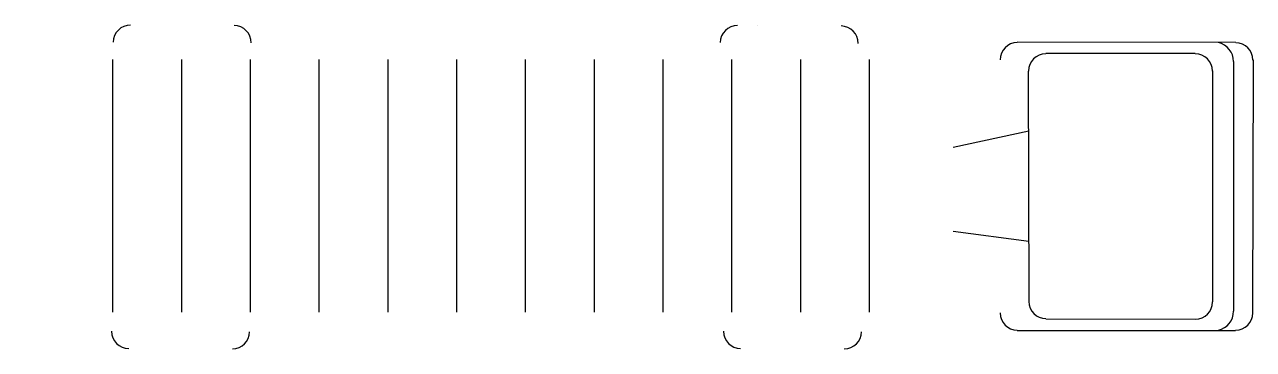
# Model space of a CAD drawing. Header units: millimetres. Extents: x -3078.6 to -3067.9, y 1873.9 to 1876.7.
import ezdxf

# ---------------------------------------------------------------- set-up
doc = ezdxf.new("R2010")
doc.units = ezdxf.units.MM
doc.header["$LTSCALE"] = 10
doc.layers.add('Veículos', color=2, linetype='Continuous')

msp = doc.modelspace()

# ---------------------------------------------------------------- linework, layer by layer
at = {"layer": 'Veículos'}
for p, q in [((-3068.08, 1876.535), (-3069.984, 1876.539)), ((-3068.434, 1876.439), (-3069.738, 1876.439)), ((-3077.879, 1876.387), (-3077.879, 1874.187)), ((-3077.279, 1876.387), (-3077.279, 1874.187)), ((-3076.679, 1876.387), (-3076.679, 1874.187)), ((-3076.079, 1876.387), (-3076.079, 1874.187)), ((-3075.479, 1876.387), (-3075.479, 1874.187)), ((-3074.879, 1876.387), (-3074.879, 1874.187)), ((-3074.279, 1876.387), (-3074.279, 1874.187)), ((-3073.679, 1876.387), (-3073.679, 1874.187)), ((-3073.079, 1876.387), (-3073.079, 1874.187)), ((-3072.479, 1876.387), (-3072.479, 1874.187)), ((-3071.879, 1876.387), (-3071.879, 1874.187)), ((-3071.279, 1876.387), (-3071.279, 1874.187)), ((-3069.89, 1876.287), (-3069.886, 1874.283)), ((-3068.28, 1874.277), (-3068.28, 1876.289)), ((-3068.1, 1876.371), (-3068.1, 1874.195)), ((-3067.93, 1874.181), (-3067.926, 1876.385)), ((-3069.886, 1875.763), (-3070.547, 1875.623)), ((-3069.886, 1874.802), (-3070.547, 1874.891)), ((-3069.736, 1874.129), (-3068.432, 1874.125)), ((-3069.986, 1874.029), (-3068.082, 1874.029))]:
    msp.add_line(p, q, dxfattribs=at)
at = {"layer": 'Veículos', "const_width": 0.000002, "flags": 128}
for points in [[(-3077.721, 1876.692), (-3076.817, 1876.688)], [(-3072.425, 1876.688), (-3071.521, 1876.684)], [(-3078.647, 1874.027), (-3070.547, 1874.027), (-3070.547, 1876.527), (-3078.647, 1876.527), (-3078.647, 1874.027)], [(-3077.874, 1876.541), (-3077.878, 1876.538)], [(-3076.67, 1876.531), (-3076.666, 1876.535)], [(-3072.578, 1876.537), (-3072.582, 1876.534)], [(-3071.374, 1876.527), (-3071.37, 1876.531)], [(-3078.479, 1874.187), (-3070.679, 1874.187), (-3070.679, 1876.387), (-3078.479, 1876.387), (-3078.479, 1874.187)], [(-3070.138, 1876.385), (-3070.138, 1875.709)], [(-3070.138, 1874.833), (-3070.138, 1874.181)], [(-3077.888, 1874.019), (-3077.892, 1874.023)], [(-3076.684, 1874.019), (-3076.68, 1874.015)], [(-3072.55, 1874.019), (-3072.554, 1874.023)], [(-3071.346, 1874.019), (-3071.342, 1874.015)], [(-3077.736, 1873.867), (-3076.832, 1873.863)], [(-3072.398, 1873.867), (-3071.494, 1873.863)]]:
    msp.add_lwpolyline(points, dxfattribs=at)
at = {"layer": 'Veículos'}
for centre, radius, start, end in [((-3077.724, 1876.538), 0.15, 89.5031, 179.5031), ((-3076.82, 1876.534), 0.15, 359.5034, 89.4649), ((-3072.428, 1876.534), 0.15, 89.5031, 179.5031), ((-3071.524, 1876.53), 0.15, 359.5034, 89.4649), ((-3069.986, 1876.385), 0.15, 90, 180), ((-3068.268, 1876.371), 0.168, 0, 77.6266), ((-3068.08, 1876.383), 0.15, 0, 90), ((-3069.738, 1876.287), 0.15, 90, 180), ((-3068.434, 1876.287), 0.15, 0, 90), ((-3069.736, 1874.281), 0.15, 180, 270), ((-3068.432, 1874.277), 0.15, 270, 0), ((-3069.986, 1874.181), 0.15, 180, 270), ((-3068.268, 1874.195), 0.168, 282.3734, 0), ((-3068.082, 1874.181), 0.15, 270, 0), ((-3077.738, 1874.021), 0.15, 180, 270), ((-3076.834, 1874.017), 0.15, 270, 0), ((-3072.4, 1874.021), 0.15, 180, 270), ((-3071.496, 1874.017), 0.15, 270, 0)]:
    msp.add_arc(centre, radius, start, end, dxfattribs=at)

doc.saveas('drawing.dxf')
